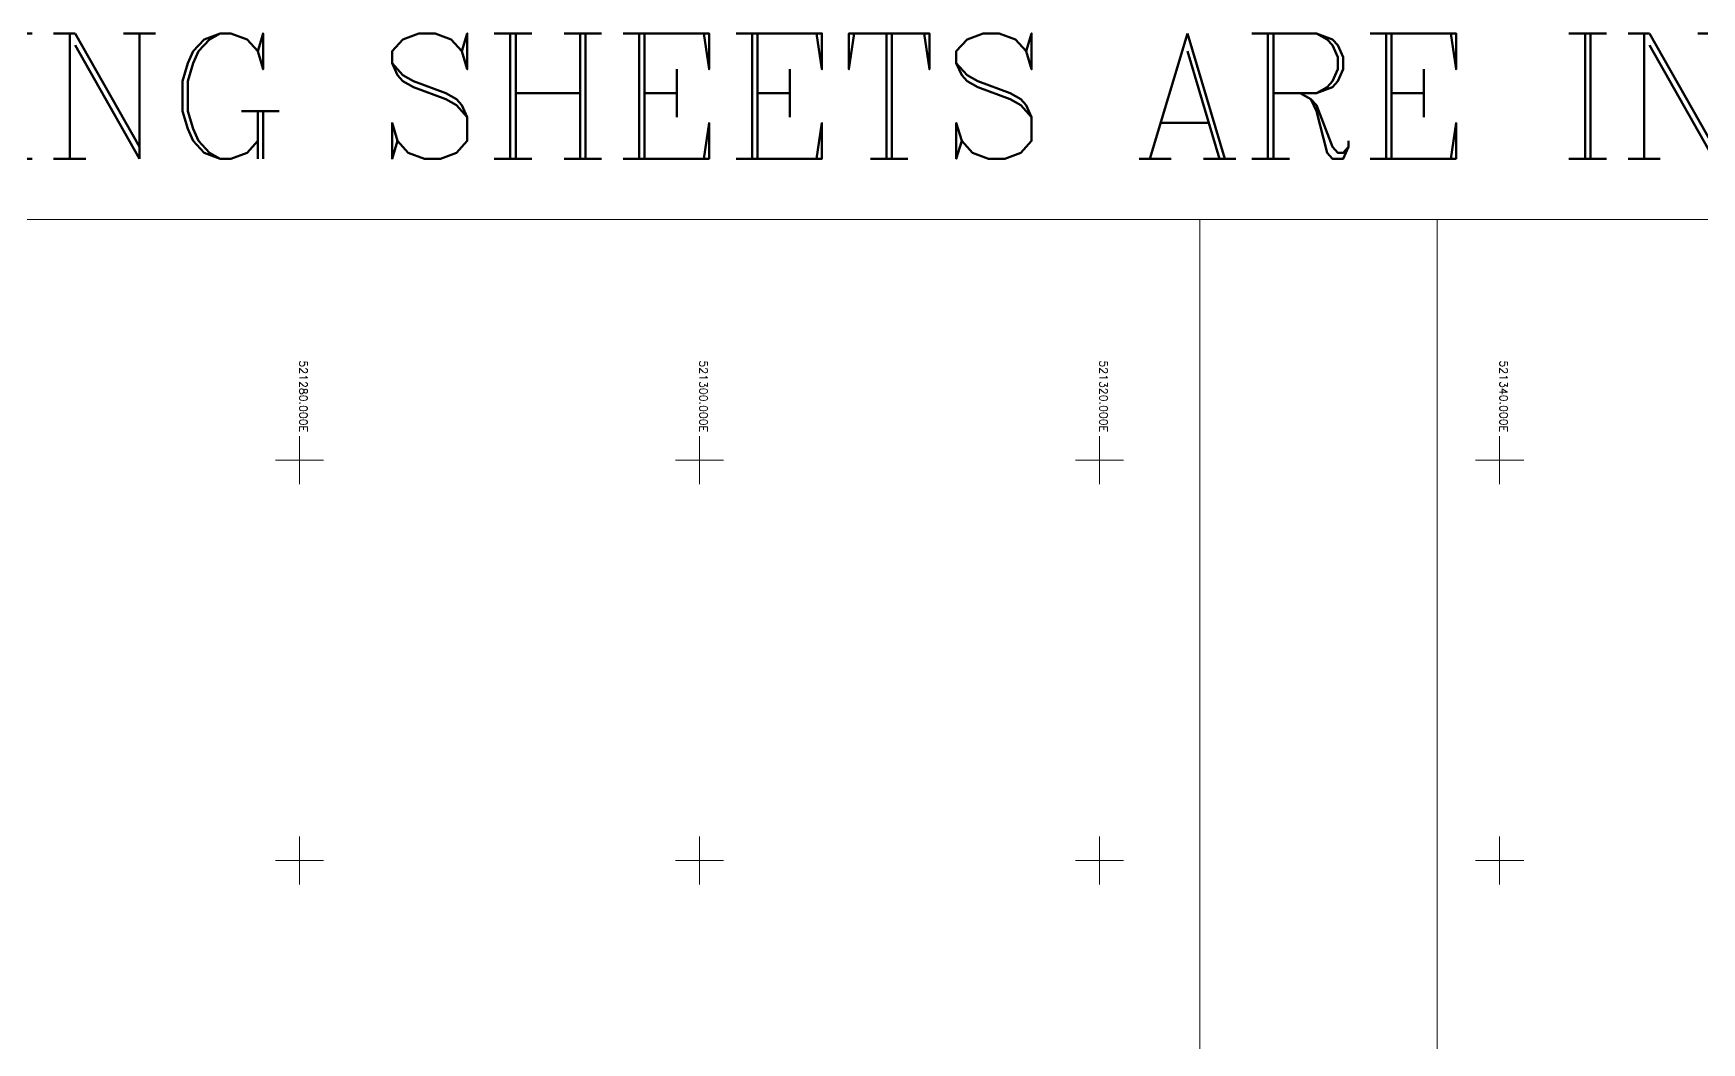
# Model space of a CAD drawing. Extents: x 521064 to 521635, y 174590 to 175241.
# Drawn here: x 521266.7 to 521350.1, y 175190.9 to 175241.3 of the extents above; entities that cross this region are included whole.
import ezdxf
from ezdxf.enums import TextEntityAlignment as Align

# ---------------------------------------------------------------- set-up
doc = ezdxf.new("R2010")
doc.units = 0
for name, color, linetype, lineweight in [('I031G_SURVEY-GRID', 7, 'CONTINUOUS', 18), ('I031T_SURVEY-GRID-TXT', 7, 'CONTINUOUS', 13), ('I901G_TITLE-SHEET', 7, 'CONTINUOUS', 18), ('I910T_TXT-GEN-L', 160, 'CONTINUOUS', 18)]:
    doc.layers.add(name, color=color, linetype=linetype, lineweight=lineweight)
doc.styles.add('COMPLEX', font='complex.shx')
doc.styles.add('MONOTXT', font='simplex.shx')

msp = doc.modelspace()

# ---------------------------------------------------------------- linework, layer by layer
at = {"layer": 'I031G_SURVEY-GRID'}
for p, q in [((521280, 175221.2), (521280, 175218.8)), ((521300, 175221.2), (521300, 175218.8)), ((521320, 175221.2), (521320, 175218.8)), ((521340, 175221.2), (521340, 175218.8)), ((521278.8, 175220), (521281.2, 175220)), ((521298.8, 175220), (521301.2, 175220)), ((521318.8, 175220), (521321.2, 175220)), ((521338.8, 175220), (521341.2, 175220)), ((521280, 175201.2), (521280, 175198.8)), ((521300, 175201.2), (521300, 175198.8)), ((521320, 175201.2), (521320, 175198.8)), ((521340, 175201.2), (521340, 175198.8)), ((521278.8, 175200), (521281.2, 175200)), ((521298.8, 175200), (521301.2, 175200)), ((521318.8, 175200), (521321.2, 175200)), ((521338.8, 175200), (521341.2, 175200))]:
    msp.add_line(p, q, dxfattribs=at)
at = {"layer": 'I901G_TITLE-SHEET'}
for points in [[(521336.878, 175067.828), (521128.278, 175067.828), (521128.278, 175232.028), (521336.878, 175232.028)], [(521533.61, 175067.828), (521325.01, 175067.828), (521325.01, 175232.028), (521533.61, 175232.028)]]:
    msp.add_lwpolyline(points, close=True, dxfattribs=at)

# ---------------------------------------------------------------- texts
at = {"layer": 'I031T_SURVEY-GRID-TXT', "style": 'MONOTXT'}
for s, p in [('521280.000E', (521280, 175221.4)), ('521300.000E', (521300, 175221.4)), ('521320.000E', (521320, 175221.4)), ('521340.000E', (521340, 175221.4))]:
    msp.add_text(s, height=0.4, rotation=270, dxfattribs=at).set_placement(p, align=Align.RIGHT)
at = {"layer": 'I910T_TXT-GEN-L', "style": 'COMPLEX'}
msp.add_text('DRAWING SHEETS ARE IN LAYOUT TABS', height=6.26746, dxfattribs=at).set_placement((521240.585, 175235.054))

doc.saveas('drawing.dxf')
